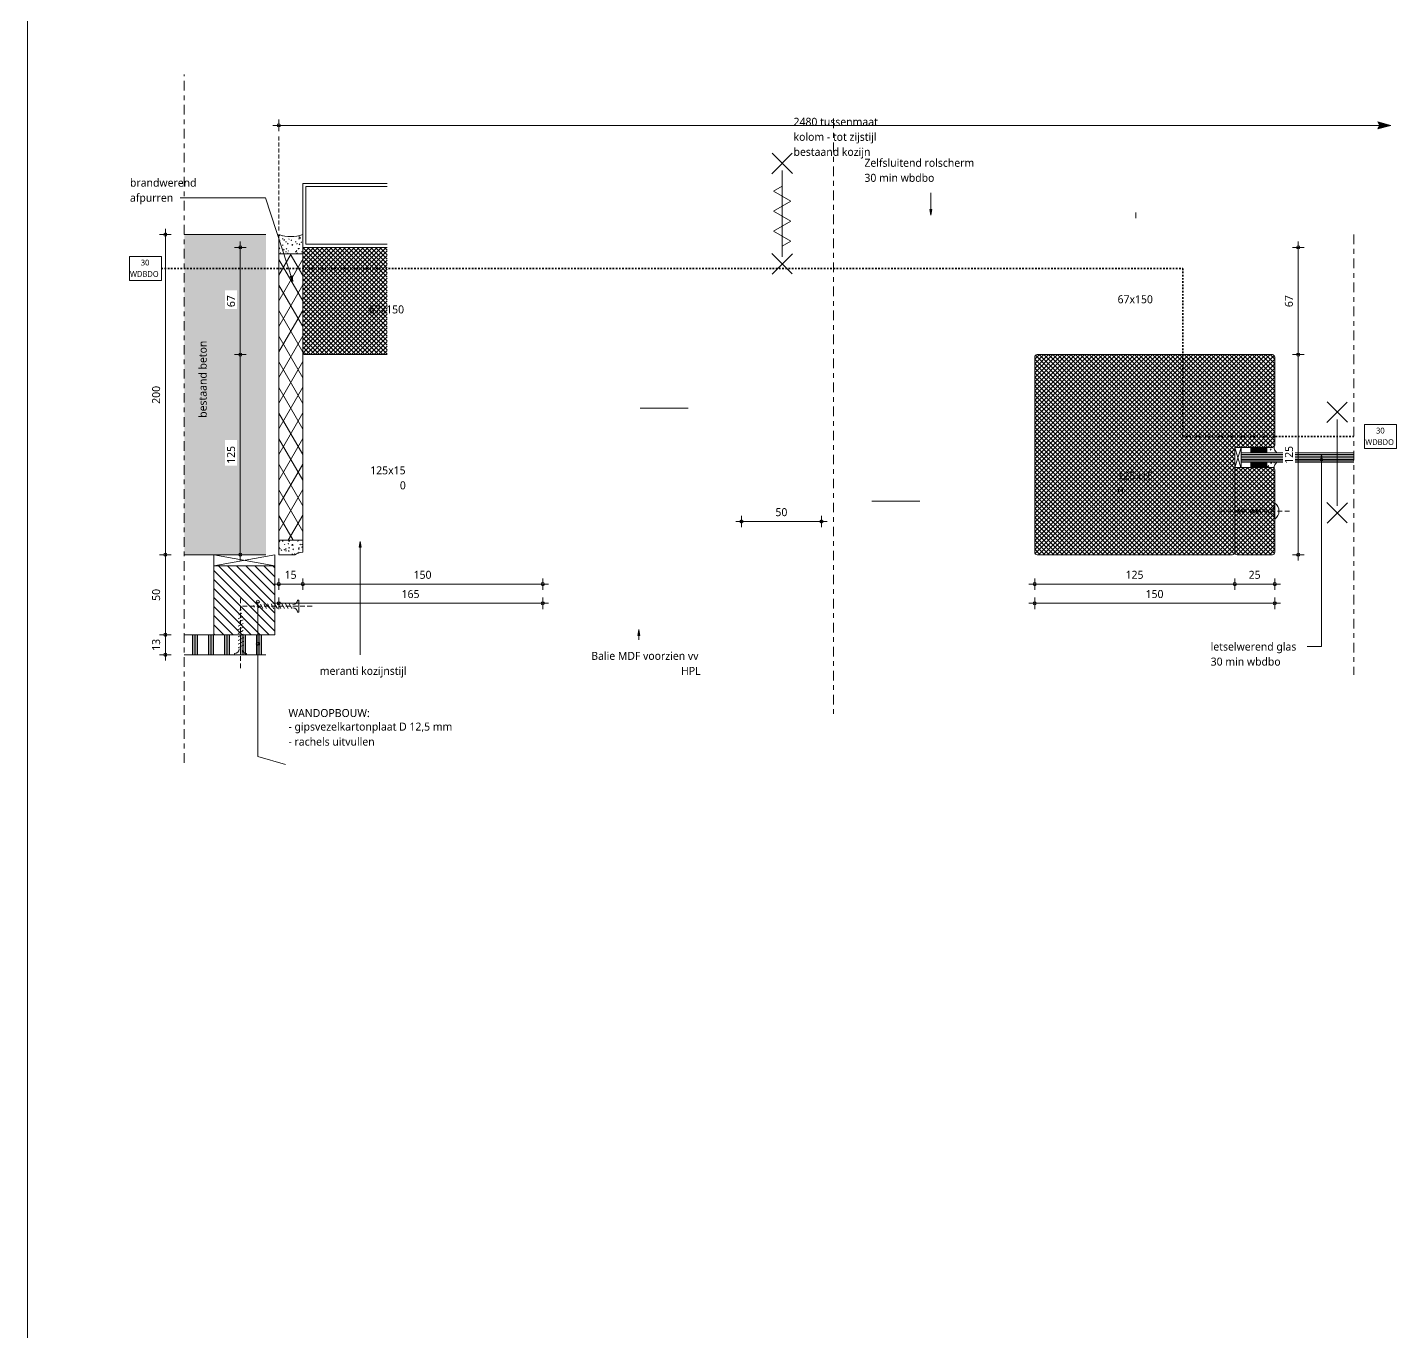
# Model space of a CAD drawing. Header units: millimetres. Extents: x 32900 to 38291, y -18988 to 4133.
# Drawn here: x 32971 to 33826, y -15297 to -14482 of the extents above; entities that cross this region are included whole.
import ezdxf

# ---------------------------------------------------------------- set-up
doc = ezdxf.new("R2010")
doc.units = ezdxf.units.MM
for name, pattern in [('MV_30_min', [2, 1, -1]), ('MV_center', [15, 6, -3, 3, -3]), ('MV_hidden', [3.75, 2.5, -1.25]), ('MV_hidden_2', [4.5, 3, -1.5])]:
    doc.linetypes.add(name, pattern=pattern)
for name, color, linetype, lineweight in [('A-ANNO-DIMS', 211, 'Continuous', 13), ('A-ANNO-DIMS-2', 211, 'Continuous', 13), ('A-ANNO-NOTE', 131, 'Continuous', 18), ('A-DETL', 90, 'Continuous', 13), ('A-DETL-GENF', 92, 'Continuous', 18), ('A-DETL-THIN', 151, 'Continuous', 18), ('G-ANNO-TEXT', 231, 'Continuous', 13)]:
    doc.layers.add(name, color=color, linetype=linetype, lineweight=lineweight)
doc.styles.add('Segoe UI', font='segoeui.ttf', dxfattribs={"height": 5})
doc.styles.add('Segoe UI_2', font='segoeui.ttf', dxfattribs={"height": 3.6})
doc.styles.add('Segoe UI_B', font='segoeui.ttf', dxfattribs={"height": 5})
doc.dimstyles.new('2_5_mm_2', dxfattribs={"dimscale": 304.8, "dimtxt": 5.23682, "dimasz": 0.006562, "dimexe": 0.011811, "dimexo": 0.0625, "dimgap": 0.005906, "dimtad": 1, "dimdec": 0, "dimzin": 0, "dimdsep": 46, "dimtxsty": 'Segoe UI', "dimblk1": 'DOTBLANK', "dimblk2": 'DOTBLANK', "dimsah": 1, "dimcen": 0.09, "dimdle": 0.011811, "dimazin": 0, "dimtfac": 1, "dimtdec": 4, "dimtix": 1, "dimtmove": 0, "dimatfit": 3, "dimfxl": 0.011811, "dimfxlon": 1, "dimtvp": 1, "dimtfill": 1, "dimtolj": 1, "dimtzin": 0, "dimarcsym": 2})
pattern_1 = [(45, (0, 0), (-1.41421356, 1.41421356), []), (135, (0, 0), (-1.41421356, -1.41421356), [])]
pattern_2 = [(0, (0, 0), (8.128, 2.032), [0.67056, -5.425, 0.67056, -5.425, -32.512]), (0, (0, 0), (8.128, 2.032), [-12.192, 0.67056, -11.521, 0.67056, -5.425, -14.224]), (0, (0, 0), (8.128, 2.032), [-30.48, 0.67056, -3.393, 0.67056, -9.489]), (120, (3.048, 1.016), (-5.82376362, 6.02305448), [0.67056, -5.425, 0.67056, -5.425, -32.512]), (120, (3.048, 1.016), (-5.82376362, 6.02305448), [-12.192, 0.67056, -11.521, 0.67056, -5.425, -14.224]), (120, (3.048, 1.016), (-5.82376362, 6.02305448), [-30.48, 0.67056, -3.393, 0.67056, -9.489]), (240, (4.064, 5.08), (-2.30423638, -8.05505448), [0.67056, -5.425, 0.67056, -5.425, -32.512]), (240, (4.064, 5.08), (-2.30423638, -8.05505448), [-12.192, 0.67056, -11.521, 0.67056, -5.425, -14.224]), (240, (4.064, 5.08), (-2.30423638, -8.05505448), [-30.48, 0.67056, -3.393, 0.67056, -9.489])]

# ---------------------------------------------------------------- blocks, each defined once
blk = doc.blocks.new('NLRS_00_DI_maskeer - Type 1-4234766-Details ziekenhuis Utiliteitsgebouw')
at = {"layer": 'A-DETL-GENF', "linetype": 'MV_center'}
blk.add_line((-100, 0), (330, 0), dxfattribs=at)
blk = doc.blocks.new('NLRS_00_DI_maskeer - Type 1-4234758-Details ziekenhuis Utiliteitsgebouw')
at = {"layer": 'A-DETL-GENF', "linetype": 'MV_center'}
blk.add_line((275, 0), (-100, 0), dxfattribs=at)
blk = doc.blocks.new('NLRS_00_DI_maskeer - Type 1-4234901-Details ziekenhuis Utiliteitsgebouw')
at = {"layer": 'A-DETL-GENF', "linetype": 'MV_center'}
blk.add_line((175, 0), (-100, 0), dxfattribs=at)
blk = doc.blocks.new('DIMBLOCK480-Details ziekenhuis Utiliteitsgebouw')
at = {"layer": 'A-ANNO-DIMS-2'}
for p, q in [((33413.44, -14790.81), (33470.64, -14790.81)), ((33417.04, -14790.81), (33417.04, -14787.21)), ((33417.04, -14790.81), (33417.04, -14794.41)), ((33467.04, -14790.81), (33467.04, -14787.21)), ((33467.04, -14790.81), (33467.04, -14794.41))]:
    blk.add_line(p, q, dxfattribs=at)
for centre in [(33417.04, -14790.81), (33467.04, -14790.81)]:
    blk.add_circle(centre, 1, dxfattribs=at)
at = {"layer": 'A-ANNO-DIMS-2', "color": 0, "insert": (33438.23, -14782.49), "char_height": 5, "width": 9.1406, "attachment_point": 1, "line_spacing_factor": 1.142579, "style": 'Segoe UI', "bg_fill": 3, "box_fill_scale": 1.25, "bg_fill_color": 9, "bg_fill_true_color": 13158600, "bg_fill_transparency": 0}
blk.add_mtext('50', dxfattribs=at)
blk = doc.blocks.new('_DotBlank')
at = {"color": 0, "linetype": 'ByBlock', "lineweight": -2}
blk.add_line((-0.5, 0), (-1, 0), dxfattribs=at)
blk.add_circle((0, 0), 0.5, dxfattribs=at)
blk = doc.blocks.new('DIMBLOCK481-Details ziekenhuis Utiliteitsgebouw')
at = {"layer": 'A-ANNO-DIMS-2'}
for p, q in [((33127.84, -14829.94), (33127.84, -14826.34)), ((33142.84, -14829.94), (33142.84, -14826.34)), ((33124.24, -14829.94), (33142.84, -14829.94)), ((33127.84, -14829.94), (33127.84, -14833.54)), ((33142.84, -14829.94), (33142.84, -14833.54))]:
    blk.add_line(p, q, dxfattribs=at)
for centre in [(33127.84, -14829.94), (33142.84, -14829.94)]:
    blk.add_circle(centre, 1, dxfattribs=at)
at = {"layer": 'A-ANNO-DIMS-2', "color": 0, "insert": (33131.53, -14821.62), "char_height": 5, "width": 9.1406, "attachment_point": 1, "line_spacing_factor": 1.142579, "style": 'Segoe UI', "bg_fill": 3, "box_fill_scale": 1.25, "bg_fill_color": 9, "bg_fill_true_color": 13158600, "bg_fill_transparency": 0}
blk.add_mtext('15', dxfattribs=at)
blk = doc.blocks.new('DIMBLOCK482-Details ziekenhuis Utiliteitsgebouw')
at = {"layer": 'A-ANNO-DIMS-2'}
for p, q in [((33142.84, -14829.94), (33142.84, -14826.34)), ((33292.84, -14829.94), (33292.84, -14826.34)), ((33142.84, -14829.94), (33296.44, -14829.94)), ((33142.84, -14829.94), (33142.84, -14833.54)), ((33292.84, -14829.94), (33292.84, -14833.54))]:
    blk.add_line(p, q, dxfattribs=at)
for centre in [(33142.84, -14829.94), (33292.84, -14829.94)]:
    blk.add_circle(centre, 1, dxfattribs=at)
at = {"layer": 'A-ANNO-DIMS-2', "color": 0, "insert": (33212.13, -14821.62), "char_height": 5, "width": 13.7109, "attachment_point": 1, "line_spacing_factor": 1.142579, "style": 'Segoe UI', "bg_fill": 3, "box_fill_scale": 1.25, "bg_fill_color": 9, "bg_fill_true_color": 13158600, "bg_fill_transparency": 0}
blk.add_mtext('150', dxfattribs=at)
blk = doc.blocks.new('DIMBLOCK483-Details ziekenhuis Utiliteitsgebouw')
at = {"layer": 'A-ANNO-DIMS-2'}
for p, q in [((33124.24, -14841.94), (33296.44, -14841.94)), ((33127.84, -14841.94), (33127.84, -14838.34)), ((33127.84, -14841.94), (33127.84, -14845.54)), ((33292.84, -14841.94), (33292.84, -14838.34)), ((33292.84, -14841.94), (33292.84, -14845.54))]:
    blk.add_line(p, q, dxfattribs=at)
for centre in [(33127.84, -14841.94), (33292.84, -14841.94)]:
    blk.add_circle(centre, 1, dxfattribs=at)
at = {"layer": 'A-ANNO-DIMS-2', "color": 0, "insert": (33204.63, -14833.62), "char_height": 5, "width": 13.7109, "attachment_point": 1, "line_spacing_factor": 1.142579, "style": 'Segoe UI', "bg_fill": 3, "box_fill_scale": 1.25, "bg_fill_color": 9, "bg_fill_true_color": 13158600, "bg_fill_transparency": 0}
blk.add_mtext('165', dxfattribs=at)
blk = doc.blocks.new('DIMBLOCK484-Details ziekenhuis Utiliteitsgebouw')
at = {"layer": 'A-ANNO-DIMS-2'}
for p, q in [((33103.84, -14686.58), (33100.24, -14686.58)), ((33103.84, -14815.18), (33103.84, -14686.58)), ((33103.84, -14686.58), (33107.44, -14686.58)), ((33103.84, -14811.58), (33100.24, -14811.58)), ((33103.84, -14811.58), (33107.44, -14811.58))]:
    blk.add_line(p, q, dxfattribs=at)
for centre in [(33103.84, -14686.58), (33103.84, -14811.58)]:
    blk.add_circle(centre, 1, dxfattribs=at)
at = {"layer": 'A-ANNO-DIMS-2', "color": 0, "insert": (33095.52, -14754.79), "char_height": 5, "width": 13.7109, "attachment_point": 1, "rotation": 90, "line_spacing_factor": 1.142579, "style": 'Segoe UI', "bg_fill": 3, "box_fill_scale": 1.25, "bg_fill_color": 9, "bg_fill_true_color": 13158600, "bg_fill_transparency": 0}
blk.add_mtext('125', dxfattribs=at)
blk = doc.blocks.new('DIMBLOCK485-Details ziekenhuis Utiliteitsgebouw')
at = {"layer": 'A-ANNO-DIMS-2'}
for p, q in [((33103.84, -14619.58), (33100.24, -14619.58)), ((33103.84, -14686.58), (33103.84, -14615.98)), ((33103.84, -14619.58), (33107.44, -14619.58)), ((33103.84, -14686.58), (33100.24, -14686.58)), ((33103.84, -14686.58), (33107.44, -14686.58))]:
    blk.add_line(p, q, dxfattribs=at)
for centre in [(33103.84, -14619.58), (33103.84, -14686.58)]:
    blk.add_circle(centre, 1, dxfattribs=at)
at = {"layer": 'A-ANNO-DIMS-2', "color": 0, "insert": (33095.52, -14656.89), "char_height": 5, "width": 9.1406, "attachment_point": 1, "rotation": 90, "line_spacing_factor": 1.142579, "style": 'Segoe UI', "bg_fill": 3, "box_fill_scale": 1.25, "bg_fill_color": 9, "bg_fill_true_color": 13158600, "bg_fill_transparency": 0}
blk.add_mtext('67', dxfattribs=at)
blk = doc.blocks.new('DIMBLOCK486-Details ziekenhuis Utiliteitsgebouw')
at = {"layer": 'A-ANNO-DIMS-2'}
for p, q in [((33057.01, -14861.58), (33053.41, -14861.58)), ((33057.01, -14877.68), (33057.01, -14861.58)), ((33057.01, -14861.58), (33060.61, -14861.58)), ((33057.01, -14874.08), (33053.41, -14874.08)), ((33057.01, -14874.08), (33060.61, -14874.08))]:
    blk.add_line(p, q, dxfattribs=at)
for centre in [(33057.01, -14861.58), (33057.01, -14874.08)]:
    blk.add_circle(centre, 1, dxfattribs=at)
at = {"layer": 'A-ANNO-DIMS-2', "color": 0, "insert": (33048.69, -14871.64), "char_height": 5, "width": 9.1406, "attachment_point": 1, "rotation": 90, "line_spacing_factor": 1.142579, "style": 'Segoe UI', "bg_fill": 3, "box_fill_scale": 1.25, "bg_fill_color": 9, "bg_fill_true_color": 13158600, "bg_fill_transparency": 0}
blk.add_mtext('13', dxfattribs=at)
blk = doc.blocks.new('DIMBLOCK487-Details ziekenhuis Utiliteitsgebouw')
at = {"layer": 'A-ANNO-DIMS-2'}
for p, q in [((33057.01, -14811.58), (33053.41, -14811.58)), ((33057.01, -14861.58), (33057.01, -14811.58)), ((33057.01, -14811.58), (33060.61, -14811.58)), ((33057.01, -14861.58), (33053.41, -14861.58)), ((33057.01, -14861.58), (33060.61, -14861.58))]:
    blk.add_line(p, q, dxfattribs=at)
for centre in [(33057.01, -14811.58), (33057.01, -14861.58)]:
    blk.add_circle(centre, 1, dxfattribs=at)
at = {"layer": 'A-ANNO-DIMS-2', "color": 0, "insert": (33048.69, -14840.39), "char_height": 5, "width": 9.1406, "attachment_point": 1, "rotation": 90, "line_spacing_factor": 1.142579, "style": 'Segoe UI', "bg_fill": 3, "box_fill_scale": 1.25, "bg_fill_color": 9, "bg_fill_true_color": 13158600, "bg_fill_transparency": 0}
blk.add_mtext('50', dxfattribs=at)
blk = doc.blocks.new('DIMBLOCK488-Details ziekenhuis Utiliteitsgebouw')
at = {"layer": 'A-ANNO-DIMS-2'}
for p, q in [((33057.01, -14611.58), (33053.41, -14611.58)), ((33057.01, -14811.58), (33057.01, -14607.98)), ((33057.01, -14611.58), (33060.61, -14611.58)), ((33057.01, -14811.58), (33053.41, -14811.58)), ((33057.01, -14811.58), (33060.61, -14811.58))]:
    blk.add_line(p, q, dxfattribs=at)
for centre in [(33057.01, -14611.58), (33057.01, -14811.58)]:
    blk.add_circle(centre, 1, dxfattribs=at)
at = {"layer": 'A-ANNO-DIMS-2', "color": 0, "insert": (33048.69, -14717.29), "char_height": 5, "width": 13.7109, "attachment_point": 1, "rotation": 90, "line_spacing_factor": 1.142579, "style": 'Segoe UI', "bg_fill": 3, "box_fill_scale": 1.25, "bg_fill_color": 9, "bg_fill_true_color": 13158600, "bg_fill_transparency": 0}
blk.add_mtext('200', dxfattribs=at)
blk = doc.blocks.new('DIMBLOCK489-Details ziekenhuis Utiliteitsgebouw')
at = {"layer": 'A-ANNO-DIMS-2'}
for p, q in [((33764.92, -14686.58), (33761.32, -14686.58)), ((33764.92, -14815.18), (33764.92, -14686.58)), ((33764.92, -14686.58), (33768.52, -14686.58)), ((33764.92, -14811.58), (33761.32, -14811.58)), ((33764.92, -14811.58), (33768.52, -14811.58))]:
    blk.add_line(p, q, dxfattribs=at)
for centre in [(33764.92, -14686.58), (33764.92, -14811.58)]:
    blk.add_circle(centre, 1, dxfattribs=at)
at = {"layer": 'A-ANNO-DIMS-2', "color": 0, "insert": (33756.6, -14754.79), "char_height": 5, "width": 13.7109, "attachment_point": 1, "rotation": 90, "line_spacing_factor": 1.142579, "style": 'Segoe UI', "bg_fill": 3, "box_fill_scale": 1.25, "bg_fill_color": 9, "bg_fill_true_color": 13158600, "bg_fill_transparency": 0}
blk.add_mtext('125', dxfattribs=at)
blk = doc.blocks.new('DIMBLOCK490-Details ziekenhuis Utiliteitsgebouw')
at = {"layer": 'A-ANNO-DIMS-2'}
for p, q in [((33764.92, -14619.58), (33761.32, -14619.58)), ((33764.92, -14686.58), (33764.92, -14615.98)), ((33764.92, -14619.58), (33768.52, -14619.58)), ((33764.92, -14686.58), (33761.32, -14686.58)), ((33764.92, -14686.58), (33768.52, -14686.58))]:
    blk.add_line(p, q, dxfattribs=at)
for centre in [(33764.92, -14619.58), (33764.92, -14686.58)]:
    blk.add_circle(centre, 1, dxfattribs=at)
at = {"layer": 'A-ANNO-DIMS-2', "color": 0, "insert": (33756.6, -14656.89), "char_height": 5, "width": 9.1406, "attachment_point": 1, "rotation": 90, "line_spacing_factor": 1.142579, "style": 'Segoe UI', "bg_fill": 3, "box_fill_scale": 1.25, "bg_fill_color": 9, "bg_fill_true_color": 13158600, "bg_fill_transparency": 0}
blk.add_mtext('67', dxfattribs=at)
blk = doc.blocks.new('02_GA_brandscheiding - 30 min-3717880-Details ziekenhuis Utiliteitsgebouw')
at = {"layer": 'A-ANNO-NOTE'}
for p, q in [((-5, 3.75), (5, 3.75)), ((-5, -3.75), (-5, 3.75)), ((5, 3.75), (5, -3.75)), ((5, -3.75), (-5, -3.75))]:
    blk.add_line(p, q, dxfattribs=at)
blk = doc.blocks.new('DIMBLOCK491-Details ziekenhuis Utiliteitsgebouw')
at = {"layer": 'A-ANNO-DIMS-2'}
for p, q in [((33600.24, -14829.94), (33600.24, -14826.34)), ((33725.24, -14829.94), (33725.24, -14826.34)), ((33596.64, -14829.94), (33725.24, -14829.94)), ((33600.24, -14829.94), (33600.24, -14833.54)), ((33725.24, -14829.94), (33725.24, -14833.54))]:
    blk.add_line(p, q, dxfattribs=at)
for centre in [(33600.24, -14829.94), (33725.24, -14829.94)]:
    blk.add_circle(centre, 1, dxfattribs=at)
at = {"layer": 'A-ANNO-DIMS-2', "color": 0, "insert": (33657.03, -14821.62), "char_height": 5, "width": 13.7109, "attachment_point": 1, "line_spacing_factor": 1.142579, "style": 'Segoe UI', "bg_fill": 3, "box_fill_scale": 1.25, "bg_fill_color": 9, "bg_fill_true_color": 13158600, "bg_fill_transparency": 0}
blk.add_mtext('125', dxfattribs=at)
blk = doc.blocks.new('DIMBLOCK492-Details ziekenhuis Utiliteitsgebouw')
at = {"layer": 'A-ANNO-DIMS-2'}
for p, q in [((33725.24, -14829.94), (33725.24, -14826.34)), ((33750.24, -14829.94), (33750.24, -14826.34)), ((33725.24, -14829.94), (33753.84, -14829.94)), ((33725.24, -14829.94), (33725.24, -14833.54)), ((33750.24, -14829.94), (33750.24, -14833.54))]:
    blk.add_line(p, q, dxfattribs=at)
for centre in [(33725.24, -14829.94), (33750.24, -14829.94)]:
    blk.add_circle(centre, 1, dxfattribs=at)
at = {"layer": 'A-ANNO-DIMS-2', "color": 0, "insert": (33733.94, -14821.62), "char_height": 5, "width": 9.1406, "attachment_point": 1, "line_spacing_factor": 1.142579, "style": 'Segoe UI', "bg_fill": 3, "box_fill_scale": 1.25, "bg_fill_color": 9, "bg_fill_true_color": 13158600, "bg_fill_transparency": 0}
blk.add_mtext('25', dxfattribs=at)
blk = doc.blocks.new('DIMBLOCK493-Details ziekenhuis Utiliteitsgebouw')
at = {"layer": 'A-ANNO-DIMS-2'}
for p, q in [((33596.64, -14841.94), (33753.84, -14841.94)), ((33600.24, -14841.94), (33600.24, -14838.34)), ((33600.24, -14841.94), (33600.24, -14845.54)), ((33750.24, -14841.94), (33750.24, -14838.34)), ((33750.24, -14841.94), (33750.24, -14845.54))]:
    blk.add_line(p, q, dxfattribs=at)
for centre in [(33600.24, -14841.94), (33750.24, -14841.94)]:
    blk.add_circle(centre, 1, dxfattribs=at)
at = {"layer": 'A-ANNO-DIMS-2', "color": 0, "insert": (33669.53, -14833.62), "char_height": 5, "width": 13.7109, "attachment_point": 1, "line_spacing_factor": 1.142579, "style": 'Segoe UI', "bg_fill": 3, "box_fill_scale": 1.25, "bg_fill_color": 9, "bg_fill_true_color": 13158600, "bg_fill_transparency": 0}
blk.add_mtext('150', dxfattribs=at)

msp = doc.modelspace()

# ---------------------------------------------------------------- hatches: boundary and pattern name
at = {"layer": 'A-DETL-GENF'}
for color, points in [(7, [(33814.62, -14545.51), (33822.7, -14543.34), (33814.62, -14541.18), (33815.87, -14543.34)]), (9, [(33119.79, -14811.58), (33119.79, -14611.58), (33068.81, -14611.58), (33068.81, -14811.58)]), (9, [(33745.24, -14747.83), (33745.24, -14744.58), (33735.24, -14744.58), (33735.24, -14747.83)]), (9, [(33745.24, -14757.08), (33745.24, -14753.83), (33735.24, -14753.83), (33735.24, -14757.08)])]:
    msp.add_hatch(color=color, dxfattribs=at).paths.add_polyline_path(points)
at = {"layer": 'A-DETL-GENF', "lineweight": 13}
h = msp.add_hatch(dxfattribs=at)
h.set_pattern_fill('FP_6', color=254, style=0, pattern_type=2)
h.set_pattern_definition(pattern_2)
h.paths.add_polyline_path([(33127.84, -14623.58), (33142.84, -14623.58), (33142.84, -14611.58), (33140.38, -14612.26), (33137.88, -14612.67), (33135.34, -14612.81), (33132.8, -14612.67), (33130.31, -14612.26), (33127.84, -14611.58)])
h = msp.add_hatch(dxfattribs=at)
h.set_pattern_fill('FP_18', color=250, style=0, pattern_type=2)
h.set_pattern_definition(pattern_1)
h.paths.add_polyline_path([(33195.59, -14686.58), (33195.59, -14619.58), (33144.34, -14619.58), (33143.95, -14619.63), (33143.59, -14619.78), (33143.28, -14620.02), (33143.04, -14620.33), (33142.89, -14620.69), (33142.84, -14621.08), (33142.84, -14685.08), (33142.89, -14685.47), (33143.04, -14685.83), (33143.28, -14686.14), (33143.59, -14686.38), (33143.95, -14686.53), (33144.34, -14686.58)])
h = msp.add_hatch(dxfattribs=at)
h.set_pattern_fill('FP_28', color=254, style=0, pattern_type=2)
h.set_pattern_definition([(60, (0, 0), (-6.9282032, 4), []), (120, (0, 0), (-6.9282032, -4), [])])
h.paths.add_polyline_path([(33142.84, -14802.57), (33142.84, -14623.58), (33127.84, -14623.58), (33127.84, -14802.57)])
h = msp.add_hatch(dxfattribs=at)
h.set_pattern_fill('FP_18', color=250, style=0, pattern_type=2)
h.set_pattern_definition(pattern_1)
h.paths.add_polyline_path([(33723.74, -14811.58), (33724.13, -14811.53), (33724.49, -14811.38), (33724.8, -14811.14), (33725.04, -14810.83), (33725.19, -14810.47), (33725.24, -14810.08), (33725.24, -14744.58), (33748.74, -14744.58), (33749.13, -14744.53), (33749.49, -14744.38), (33749.8, -14744.14), (33750.04, -14743.83), (33750.19, -14743.47), (33750.24, -14743.08), (33750.24, -14688.08), (33750.19, -14687.69), (33750.04, -14687.33), (33749.8, -14687.02), (33749.49, -14686.78), (33749.13, -14686.63), (33748.74, -14686.58), (33601.74, -14686.58), (33601.36, -14686.63), (33600.99, -14686.78), (33600.68, -14687.02), (33600.44, -14687.33), (33600.29, -14687.69), (33600.24, -14688.08), (33600.24, -14810.08), (33600.29, -14810.47), (33600.44, -14810.83), (33600.68, -14811.14), (33600.99, -14811.38), (33601.36, -14811.53), (33601.74, -14811.58), (33664.03, -14811.58)])
h = msp.add_hatch(dxfattribs=at)
h.set_pattern_fill('FP_27', color=254, style=0, pattern_type=2)
h.set_pattern_definition([(0, (0, 0), (0, 1), [])])
h.paths.add_polyline_path([(33745.24, -14753.83), (33799.68, -14753.83), (33799.68, -14747.83), (33729.24, -14747.83), (33729.24, -14753.83), (33735.24, -14753.83)])
h = msp.add_hatch(dxfattribs=at)
h.set_pattern_fill('FP_6', color=254, style=0, pattern_type=2)
h.set_pattern_definition(pattern_2)
h.paths.add_polyline_path([(33745.24, -14747.83), (33751.61, -14747.83), (33750.85, -14747.09), (33750.28, -14746.19), (33749.93, -14745.19), (33749.8, -14744.14), (33749.49, -14744.38), (33749.13, -14744.53), (33748.74, -14744.58), (33745.24, -14744.58)])
h = msp.add_hatch(dxfattribs=at)
h.set_pattern_fill('FP_18', color=250, style=0, pattern_type=2)
h.set_pattern_definition(pattern_1)
h.paths.add_polyline_path([(33726.74, -14811.58), (33748.74, -14811.58), (33749.13, -14811.53), (33749.49, -14811.38), (33749.8, -14811.14), (33750.04, -14810.83), (33750.19, -14810.47), (33750.24, -14810.08), (33750.24, -14758.58), (33750.19, -14758.19), (33750.04, -14757.83), (33749.8, -14757.52), (33749.49, -14757.28), (33749.13, -14757.13), (33748.74, -14757.08), (33725.24, -14757.08), (33725.24, -14810.08), (33725.29, -14810.47), (33725.44, -14810.83), (33725.68, -14811.14), (33725.99, -14811.38), (33726.36, -14811.53)])
h = msp.add_hatch(dxfattribs=at)
h.set_pattern_fill('FP_6', color=254, style=0, pattern_type=2)
h.set_pattern_definition(pattern_2)
h.paths.add_polyline_path([(33749.8, -14757.52), (33749.93, -14756.46), (33750.28, -14755.46), (33750.85, -14754.57), (33751.61, -14753.83), (33745.24, -14753.83), (33745.24, -14757.08), (33748.74, -14757.08), (33749.13, -14757.13), (33749.49, -14757.28)])
h = msp.add_hatch(dxfattribs=at)
h.set_pattern_fill('FP_6', color=254, style=0, pattern_type=2)
h.set_pattern_definition(pattern_2)
h.paths.add_polyline_path([(33137.84, -14811.58), (33140.24, -14810.51), (33142.84, -14810.08), (33142.84, -14802.57), (33127.84, -14802.57), (33127.84, -14811.58)])
h = msp.add_hatch(dxfattribs=at)
h.set_pattern_fill('FP_9', color=254, style=0, pattern_type=2)
h.set_pattern_definition([(135, (0, 0), (-2.82842712, -2.82842712), [])])
h.paths.add_polyline_path([(33125.34, -14861.58), (33125.34, -14818.58), (33087.34, -14818.58), (33087.34, -14861.58)])
h = msp.add_hatch(dxfattribs=at)
h.set_pattern_fill('FP_2', color=254, style=0, pattern_type=2)
h.set_pattern_definition([(90, (4, 0), (-10, 6e-16), []), (90, (5, 0), (-10, 6e-16), []), (90, (6, 0), (-10, 6e-16), []), (90, (7, 0), (-10, 6e-16), [])])
h.paths.add_polyline_path([(33087.34, -14874.08), (33119.79, -14874.08), (33119.79, -14861.58), (33068.81, -14861.58), (33068.81, -14874.08)])
at = {"layer": 'G-ANNO-TEXT'}
for points in [[(33535.24, -14599.42), (33535.87, -14595.82), (33534.6, -14595.82)], [(33136.72, -14640.94), (33136.2, -14637.32), (33134.99, -14637.72)], [(33779.39, -14748.93), (33778.75, -14752.53), (33780.02, -14752.53)], [(33178.72, -14803.23), (33178.09, -14806.83), (33179.36, -14806.83)], [(33352.89, -14858.38), (33352.26, -14861.98), (33353.53, -14861.98)]]:
    msp.add_hatch(color=7, dxfattribs=at).paths.add_polyline_path(points)

# ---------------------------------------------------------------- linework, layer by layer
at = {"layer": 'A-ANNO-NOTE'}
for p, q in [((33114.76, -14840.94), (33114.76, -14937.73)), ((33114.76, -14867.21), (33114.76, -14937.73)), ((33114.76, -14937.73), (33131.99, -14942.57)), ((33114.76, -14937.73), (33131.99, -14942.57))]:
    msp.add_line(p, q, dxfattribs=at)
for centre in [(33114.76, -14840.94), (33114.76, -14867.21)]:
    msp.add_circle(centre, 1, dxfattribs=at)
at = {"layer": 'A-DETL', "lineweight": 18}
for p, q in [((32970.77, 3651.86), (32970.77, -18988.14)), ((33124.24, -14543.34), (33822.7, -14543.34)), ((33127.84, -14539.74), (33127.84, -14546.94)), ((33119.79, -14611.58), (33068.81, -14611.58)), ((33127.84, -14611.58), (33127.84, -14623.58)), ((33142.84, -14623.58), (33142.84, -14611.58)), ((33127.84, -14623.58), (33142.84, -14623.58)), ((33142.84, -14623.58), (33127.84, -14623.58)), ((33127.84, -14623.58), (33127.84, -14802.57)), ((33142.84, -14802.57), (33142.84, -14623.58)), ((33142.84, -14802.57), (33127.84, -14802.57)), ((33127.84, -14802.57), (33127.84, -14811.58)), ((33127.84, -14802.57), (33142.84, -14802.57)), ((33142.84, -14810.08), (33142.84, -14802.57)), ((33068.81, -14811.58), (33119.79, -14811.58)), ((33127.84, -14811.58), (33137.84, -14811.58))]:
    msp.add_line(p, q, dxfattribs=at)
at = {"layer": 'A-DETL'}
for p, q in [((33822.7, -14543.34), (33814.62, -14541.18)), ((33814.62, -14541.18), (33815.87, -14543.34)), ((33815.87, -14543.34), (33814.62, -14545.51)), ((33814.62, -14545.51), (33822.7, -14543.34)), ((33142.84, -14611.58), (33142.84, -14579.58)), ((33142.84, -14579.58), (33195.59, -14579.58)), ((33144.84, -14617.58), (33144.84, -14581.58)), ((33144.84, -14581.58), (33195.59, -14581.58)), ((33663.34, -14597.8), (33663.34, -14601.36)), ((33142.84, -14619.58), (33195.59, -14619.58)), ((33195.59, -14619.58), (33144.34, -14619.58)), ((33144.84, -14617.58), (33195.59, -14617.58)), ((33142.84, -14623.58), (33142.84, -14685.08)), ((33144.34, -14686.58), (33195.59, -14686.58)), ((33600.24, -14688.08), (33600.24, -14810.08)), ((33748.74, -14686.58), (33601.74, -14686.58)), ((33750.24, -14743.08), (33750.24, -14688.08)), ((33353.73, -14720.12), (33383.73, -14720.12)), ((33725.24, -14757.08), (33725.24, -14744.58)), ((33725.24, -14744.58), (33735.24, -14744.58)), ((33729.24, -14744.58), (33725.24, -14757.08)), ((33725.24, -14744.58), (33729.09, -14757.17)), ((33729.24, -14757.08), (33729.24, -14744.58)), ((33729.24, -14747.83), (33729.24, -14753.83)), ((33735.24, -14747.83), (33729.24, -14747.83)), ((33735.24, -14744.58), (33735.24, -14747.83)), ((33745.24, -14744.58), (33735.24, -14744.58)), ((33735.24, -14747.83), (33745.24, -14747.83)), ((33748.74, -14744.58), (33745.24, -14744.58)), ((33745.24, -14747.83), (33745.24, -14744.58)), ((33745.24, -14747.83), (33751.61, -14747.83)), ((33799.68, -14747.83), (33751.61, -14747.83)), ((33725.24, -14757.08), (33725.24, -14810.08)), ((33735.24, -14757.08), (33725.24, -14757.08)), ((33729.24, -14753.83), (33735.24, -14753.83)), ((33745.24, -14753.83), (33735.24, -14753.83)), ((33735.24, -14753.83), (33735.24, -14757.08)), ((33735.24, -14757.08), (33745.24, -14757.08)), ((33751.61, -14753.83), (33745.24, -14753.83)), ((33745.24, -14753.83), (33745.24, -14757.08)), ((33745.24, -14757.08), (33748.74, -14757.08)), ((33750.24, -14810.08), (33750.24, -14758.58)), ((33751.61, -14753.83), (33799.68, -14753.83)), ((33528.51, -14778.04), (33498.51, -14778.04)), ((33723.41, -14784.83), (33722.89, -14783.93)), ((33726.14, -14785.41), (33725.03, -14783.48)), ((33728.74, -14785.83), (33727.13, -14783.04)), ((33730.99, -14785.83), (33729.26, -14782.83)), ((33733.24, -14785.83), (33731.51, -14782.83)), ((33735.59, -14786), (33733.76, -14782.83)), ((33737.59, -14785.57), (33736.01, -14782.83)), ((33739.99, -14785.83), (33738.26, -14782.83)), ((33742.24, -14785.83), (33740.51, -14782.83)), ((33744.49, -14785.83), (33742.76, -14782.83)), ((33746.74, -14785.83), (33745.01, -14782.83)), ((33750.24, -14789.33), (33750.24, -14779.33)), ((33087.34, -14818.58), (33087.34, -14811.58)), ((33087.34, -14818.58), (33125.34, -14811.58)), ((33087.34, -14811.58), (33125.34, -14818.58)), ((33125.34, -14818.58), (33087.34, -14818.58)), ((33087.34, -14818.58), (33087.34, -14861.58)), ((33087.34, -14818.58), (33125.34, -14818.58)), ((33125.34, -14818.58), (33125.34, -14811.58)), ((33125.34, -14861.58), (33125.34, -14818.58)), ((33601.74, -14811.58), (33723.74, -14811.58)), ((33726.74, -14811.58), (33748.74, -14811.58)), ((33112.66, -14844.26), (33112.14, -14843.36)), ((33115.39, -14844.83), (33114.28, -14842.91)), ((33117.99, -14845.25), (33116.38, -14842.47)), ((33120.24, -14845.25), (33118.51, -14842.25)), ((33122.49, -14845.25), (33120.76, -14842.25)), ((33124.84, -14845.43), (33123.01, -14842.25)), ((33126.99, -14845.25), (33125.26, -14842.25)), ((33129.24, -14845.25), (33127.51, -14842.25)), ((33131.49, -14845.25), (33129.76, -14842.25)), ((33133.74, -14845.25), (33132.01, -14842.25)), ((33135.99, -14845.25), (33134.26, -14842.25)), ((33140.34, -14840), (33139.49, -14840)), ((33140.34, -14840), (33140.34, -14847.5)), ((33102.52, -14851.73), (33105.31, -14850.12)), ((33102.52, -14853.98), (33105.52, -14852.25)), ((33102.94, -14849.13), (33104.86, -14848.01)), ((33103.51, -14846.39), (33104.41, -14845.87)), ((33140.34, -14847.5), (33139.49, -14847.5)), ((33087.34, -14861.58), (33125.34, -14861.58)), ((33102.34, -14858.58), (33105.52, -14856.75)), ((33102.52, -14856.23), (33105.52, -14854.5)), ((33102.52, -14860.73), (33105.52, -14859)), ((33102.52, -14862.98), (33105.52, -14861.25)), ((33102.52, -14865.23), (33105.52, -14863.5)), ((33102.52, -14867.48), (33105.52, -14865.75)), ((33102.52, -14869.73), (33105.52, -14868)), ((33100.27, -14874.08), (33100.27, -14873.23)), ((33107.77, -14874.08), (33100.27, -14874.08)), ((33107.77, -14874.08), (33107.77, -14873.23))]:
    msp.add_line(p, q, dxfattribs=at)
at = {"layer": 'A-DETL', "linetype": 'MV_hidden', "lineweight": 18}
msp.add_line((33127.84, -14609.12), (33127.84, -14550.01), dxfattribs=at)
at = {"layer": 'A-DETL', "linetype": 'MV_30_min', "lineweight": 35}
for p, q in [((33054.48, -14632.72), (33692.74, -14632.72)), ((33692.74, -14632.72), (33692.74, -14737.72)), ((33692.74, -14737.72), (33799.68, -14737.72))]:
    msp.add_line(p, q, dxfattribs=at)
at = {"layer": 'A-DETL', "linetype": 'MV_hidden_2'}
for p, q in [((33759.45, -14784.33), (33714.45, -14784.33)), ((33148.7, -14843.75), (33103.7, -14843.75)), ((33104.02, -14882.44), (33104.02, -14837.44))]:
    msp.add_line(p, q, dxfattribs=at)
at = {"layer": 'A-DETL', "lineweight": 18}
msp.add_circle((33127.84, -14543.34), 1, dxfattribs=at)
for centre, radius, start, end in [((33135.34, -14589.39), 23.43, 251.32768, 288.67232), ((33143.21, -14820.4), 10.33, 92.05889, 121.3396)]:
    msp.add_arc(centre, radius, start, end, dxfattribs=at)
at = {"layer": 'A-DETL'}
for centre, radius, start, end in [((33144.34, -14621.08), 1.5, 90, 180), ((33144.34, -14685.08), 1.5, 180, 270), ((33601.74, -14688.08), 1.5, 90, 180), ((33748.74, -14688.08), 1.5, 0, 90), ((33748.74, -14743.08), 1.5, 270, 315), ((33748.74, -14743.08), 1.5, 315, 0), ((33754.48, -14744.14), 4.67, 180.01592, 232.20062), ((33748.74, -14758.58), 1.5, 45, 90), ((33754.48, -14757.52), 4.67, 127.79938, 179.98408), ((33748.74, -14758.58), 1.5, 0, 45), ((33747.49, -14780.58), 2.75, 270, 0), ((33746.82, -14784.33), 6.06, 304.40831, 55.59169), ((33747.49, -14788.08), 2.75, 0, 90), ((33601.74, -14810.08), 1.5, 180, 270), ((33723.74, -14810.08), 1.5, 270, 0), ((33726.74, -14810.08), 1.5, 180, 270), ((33748.74, -14810.08), 1.5, 270, 0), ((33136.74, -14840), 2.75, 270, 0), ((33136.74, -14847.5), 2.75, 0, 90), ((33100.27, -14870.48), 2.75, 270, 360), ((33107.77, -14870.48), 2.75, 180, 270)]:
    msp.add_arc(centre, radius, start, end, dxfattribs=at)
at = {"layer": 'A-DETL-THIN'}
for p, q in [((33448.69, -14560.79), (33435.96, -14573.52)), ((33436.12, -14560.63), (33448.85, -14573.36)), ((33442.49, -14571.49), (33442.49, -14625.49)), ((33442.49, -14581.39), (33437.03, -14584.54)), ((33447.84, -14590.78), (33437.03, -14584.54)), ((33447.84, -14590.78), (33437.03, -14597.03)), ((33447.84, -14603.27), (33437.03, -14597.03)), ((33447.84, -14603.27), (33437.03, -14609.51)), ((33447.84, -14615.75), (33437.03, -14609.51)), ((33447.84, -14615.75), (33442.49, -14618.84)), ((33448.69, -14636.19), (33435.96, -14623.46)), ((33436.12, -14636.36), (33448.85, -14623.63)), ((33795.47, -14716.3), (33782.74, -14729.03)), ((33782.9, -14716.13), (33795.63, -14728.86)), ((33789.27, -14781), (33789.27, -14727)), ((33795.47, -14791.7), (33782.74, -14778.97)), ((33782.9, -14791.86), (33795.63, -14779.13)), ((33087.34, -14861.58), (33068.81, -14861.58)), ((33068.81, -14874.08), (33119.79, -14874.08))]:
    msp.add_line(p, q, dxfattribs=at)
at = {"layer": 'G-ANNO-TEXT', "color": 250}
for p, q in [((33535.24, -14599.42), (33535.24, -14585.46)), ((33098.23, -14588.54), (33066.26, -14588.54)), ((33119.51, -14588.54), (33098.23, -14588.54)), ((33136.72, -14640.94), (33119.51, -14588.54)), ((33535.87, -14595.82), (33534.6, -14595.82)), ((33534.6, -14595.82), (33535.24, -14599.42)), ((33535.24, -14599.42), (33535.87, -14595.82)), ((33136.2, -14637.32), (33134.99, -14637.72)), ((33134.99, -14637.72), (33136.72, -14640.94)), ((33136.72, -14640.94), (33136.2, -14637.32)), ((33779.39, -14748.93), (33778.75, -14752.53)), ((33780.02, -14752.53), (33779.39, -14748.93)), ((33779.39, -14748.93), (33779.39, -14868.97)), ((33778.75, -14752.53), (33780.02, -14752.53)), ((33178.72, -14803.23), (33178.09, -14806.83)), ((33178.09, -14806.83), (33179.36, -14806.83)), ((33179.36, -14806.83), (33178.72, -14803.23)), ((33352.89, -14858.38), (33352.26, -14861.98)), ((33352.26, -14861.98), (33353.53, -14861.98)), ((33353.53, -14861.98), (33352.89, -14858.38)), ((33352.89, -14858.38), (33352.89, -14864.72)), ((33770.65, -14868.97), (33770.5, -14868.97)), ((33779.39, -14868.97), (33770.65, -14868.97))]:
    msp.add_line(p, q, dxfattribs=at)

# ---------------------------------------------------------------- block references
at = {"layer": 'A-ANNO-NOTE', "xscale": 2, "yscale": 2, "zscale": 2}
msp.add_blockref('02_GA_brandscheiding - 30 min-3717880-Details ziekenhuis Utiliteitsgebouw', (33816.39, -14737.72), dxfattribs=at)
at = {"layer": 'A-DETL-GENF', "linetype": 'MV_center', "rotation": 90}
for name, p in [('NLRS_00_DI_maskeer - Type 1-4234766-Details ziekenhuis Utiliteitsgebouw', (33068.81, -14841.58)), ('NLRS_00_DI_maskeer - Type 1-4234758-Details ziekenhuis Utiliteitsgebouw', (33474.6, -14814.08)), ('NLRS_00_DI_maskeer - Type 1-4234901-Details ziekenhuis Utiliteitsgebouw', (33799.68, -14786.58))]:
    msp.add_blockref(name, p, dxfattribs=at)

# ---------------------------------------------------------------- texts
at = {"layer": 'A-ANNO-NOTE', "lineweight": 13, "char_height": 3.6, "attachment_point": 1, "style": 'Segoe UI_2'}
for s, insert, width in [('30', (33813.55, -14732.25), 7.0549), ('WDBDO', (33806.8, -14739.39), 23.4093)]:
    msp.add_mtext(s, dxfattribs=dict(at, insert=insert, width=width))
at = {"layer": 'A-ANNO-NOTE', "lineweight": 13, "insert": (33133.9, -14916.46), "char_height": 5, "width": 126.5063, "attachment_point": 1, "style": 'Segoe UI', "bg_fill": 3, "box_fill_scale": 1.25, "bg_fill_color": 9, "bg_fill_true_color": 13158600, "bg_fill_transparency": 0}
msp.add_mtext('- gipsvezelkartonplaat D 12,5 mm', dxfattribs=at)
at = {"layer": 'G-ANNO-TEXT', "color": 7, "char_height": 5, "attachment_point": 1, "style": 'Segoe UI'}
for s, insert, width in [('2480 tussenmaat ', (33449.54, -14538.6), 66.3797), ('kolom - tot zijstijl ', (33449.54, -14547.99), 67.9831), ('bestaand kozijn', (33449.54, -14557.39), 58.6835), ('Zelfsluitend rolscherm', (33493.84, -14564.22), 83.0548), ('brandwerend ', (33034.89, -14576.65), 52.1097), ('30 min wbdbo', (33493.84, -14573.61), 54.3544), ('afpurren', (33034.89, -14586.04), 31.9072), ('67x150', (33184.09, -14655.82), 27.097), ('67x150', (33652.03, -14649.48), 27.097), ('125x15', (33185.02, -14756.34), 27.097), ('0', (33203.54, -14765.73), 4.6498), ('125x15', (33652.03, -14759.76), 27.097), ('0', (33652.03, -14769.15), 4.6498), ('letselwerend glas ', (33710.21, -14866.47), 67.0211), ('Balie MDF voorzien vv ', (33323.16, -14872.26), 82.8945), ('30 min wbdbo ', (33710.21, -14875.86), 56.7595), ('meranti kozijnstijl', (33153.5, -14881.64), 65.8987), ('HPL', (33379.26, -14881.66), 14.9114)]:
    msp.add_mtext(s, dxfattribs=dict(at, insert=insert, width=width))
at = {"layer": 'G-ANNO-TEXT', "color": 7, "insert": (33077.83, -14726.03), "char_height": 5, "width": 58.8439, "attachment_point": 1, "rotation": 90, "style": 'Segoe UI'}
msp.add_mtext('bestaand beton', dxfattribs=at)

# ---------------------------------------------------------------- dimensions: what is measured, and where the dimension line sits
at = {"layer": 'A-ANNO-DIMS'}
dim = msp.add_linear_dim(base=(33725.24, -14829.94), p1=(33600.24, -14826.34), p2=(33725.24, -14826.34), dimstyle='2_5_mm_2', override={"dimpost": '<>', "dimfxl": 125}, dxfattribs=at)
dim.commit()
dim.dimension.update_dxf_attribs({"geometry": 'DIMBLOCK491-Details ziekenhuis Utiliteitsgebouw', "text_midpoint": (33662.74, -14825.54)})
dim = msp.add_linear_dim(base=(33057.01327187, -14861.57870939), p1=(33053.41327187, -14874.07870939), p2=(33053.41327187, -14861.57870939), angle=90, dimstyle='2_5_mm_2', override={"dimpost": '<>', "dimfxl": 12.5}, dxfattribs=at)
dim.commit()
dim.dimension.update_dxf_attribs({"geometry": 'DIMBLOCK486-Details ziekenhuis Utiliteitsgebouw', "text_midpoint": (33052.61389948, -14867.82870939)})

# ---------------------------------------------------------------- next in the draw order: texts
at = {"layer": 'A-ANNO-NOTE', "lineweight": 13, "char_height": 5, "attachment_point": 1, "bg_fill": 3, "box_fill_scale": 1.25, "bg_fill_color": 9, "bg_fill_true_color": 13158600, "bg_fill_transparency": 0}
for s, insert, width, style in [('WANDOPBOUW:', (33133.9, -14907.99), 67.8228, 'Segoe UI_B'), ('- rachels uitvullen', (33133.9, -14925.86), 66.2194, 'Segoe UI')]:
    msp.add_mtext(s, dxfattribs=dict(at, insert=insert, width=width, style=style))

# ---------------------------------------------------------------- next in the draw order: dimensions: what is measured, and where the dimension line sits
at = {"layer": 'A-ANNO-DIMS'}
for base, p1, p2, override, picture, middle in [((33103.84, -14686.58), (33107.44, -14811.58), (33107.44, -14686.58), {"dimpost": '<>', "dimfxl": 125}, 'DIMBLOCK484-Details ziekenhuis Utiliteitsgebouw', (33099.44, -14749.08)), ((33764.92, -14686.58), (33761.32, -14811.58), (33761.32, -14686.58), {"dimpost": '<>', "dimfxl": 125}, 'DIMBLOCK489-Details ziekenhuis Utiliteitsgebouw', (33760.52, -14749.08)), ((33057.01, -14811.58), (33053.41, -14861.58), (33053.41, -14811.58), {"dimpost": '<>', "dimfxl": 50}, 'DIMBLOCK487-Details ziekenhuis Utiliteitsgebouw', (33052.63, -14836.58))]:
    dim = msp.add_linear_dim(base=base, p1=p1, p2=p2, angle=90, dimstyle='2_5_mm_2', override=override, dxfattribs=at)
    dim.commit()
    dim.dimension.update_dxf_attribs({"geometry": picture, "text_midpoint": middle})
for base, p1, p2, override, picture, middle in [((33467.04, -14790.81), (33417.04, -14787.21), (33467.04, -14787.21), {"dimpost": '<>', "dimfxl": 50}, 'DIMBLOCK480-Details ziekenhuis Utiliteitsgebouw', (33442.04, -14786.42)), ((33142.84, -14829.94), (33127.84, -14826.34), (33142.84, -14826.34), {"dimpost": '<>', "dimfxl": 15}, 'DIMBLOCK481-Details ziekenhuis Utiliteitsgebouw', (33135.34, -14825.54)), ((33750.24, -14829.94), (33725.24, -14826.34), (33750.24, -14826.34), {"dimpost": '<>', "dimfxl": 25}, 'DIMBLOCK492-Details ziekenhuis Utiliteitsgebouw', (33737.74, -14825.56))]:
    dim = msp.add_linear_dim(base=base, p1=p1, p2=p2, dimstyle='2_5_mm_2', override=override, dxfattribs=at)
    dim.commit()
    dim.dimension.update_dxf_attribs({"geometry": picture, "text_midpoint": middle})

# ---------------------------------------------------------------- next in the draw order: dimensions: what is measured, and where the dimension line sits
for base, p1, p2, override, picture, middle in [((33057.01, -14611.58), (33053.41, -14811.58), (33053.41, -14611.58), {"dimpost": '<>', "dimfxl": 200}, 'DIMBLOCK488-Details ziekenhuis Utiliteitsgebouw', (33052.63, -14711.58)), ((33103.84, -14619.58), (33107.44, -14686.58), (33107.44, -14619.58), {"dimpost": '<>', "dimfxl": 67}, 'DIMBLOCK485-Details ziekenhuis Utiliteitsgebouw', (33099.46, -14653.08)), ((33764.92, -14619.58), (33761.32, -14686.58), (33761.32, -14619.58), {"dimpost": '<>', "dimfxl": 67}, 'DIMBLOCK490-Details ziekenhuis Utiliteitsgebouw', (33760.54, -14653.08))]:
    dim = msp.add_linear_dim(base=base, p1=p1, p2=p2, angle=90, dimstyle='2_5_mm_2', override=override, dxfattribs=at)
    dim.commit()
    dim.dimension.update_dxf_attribs({"geometry": picture, "text_midpoint": middle})
for base, p1, p2, picture, middle in [((33292.84, -14829.94), (33142.84, -14826.34), (33292.84, -14826.34), 'DIMBLOCK482-Details ziekenhuis Utiliteitsgebouw', (33217.84, -14825.54)), ((33750.24, -14841.94), (33600.24, -14838.34), (33750.24, -14838.34), 'DIMBLOCK493-Details ziekenhuis Utiliteitsgebouw', (33675.24, -14837.54))]:
    dim = msp.add_linear_dim(base=base, p1=p1, p2=p2, dimstyle='2_5_mm_2', override={"dimpost": '<>', "dimfxl": 150}, dxfattribs=at)
    dim.commit()
    dim.dimension.update_dxf_attribs({"geometry": picture, "text_midpoint": middle})

# ---------------------------------------------------------------- next in the draw order: block references
at = {"layer": 'A-ANNO-NOTE', "xscale": 2, "yscale": 2, "zscale": 2}
msp.add_blockref('02_GA_brandscheiding - 30 min-3717880-Details ziekenhuis Utiliteitsgebouw', (33044.48, -14632.72), dxfattribs=at)

# ---------------------------------------------------------------- next in the draw order: texts
at = {"layer": 'A-ANNO-NOTE', "lineweight": 13, "char_height": 3.6, "attachment_point": 1, "style": 'Segoe UI_2'}
for s, insert, width in [('30', (33041.64, -14627.25), 7.0549), ('WDBDO', (33034.89, -14634.39), 23.4093)]:
    msp.add_mtext(s, dxfattribs=dict(at, insert=insert, width=width))

# ---------------------------------------------------------------- next in the draw order: dimensions: what is measured, and where the dimension line sits
at = {"layer": 'A-ANNO-DIMS'}
dim = msp.add_linear_dim(base=(33292.84, -14841.94), p1=(33127.84, -14838.34), p2=(33292.84, -14838.34), dimstyle='2_5_mm_2', override={"dimpost": '<>', "dimfxl": 165}, dxfattribs=at)
dim.commit()
dim.dimension.update_dxf_attribs({"geometry": 'DIMBLOCK483-Details ziekenhuis Utiliteitsgebouw', "text_midpoint": (33210.34, -14837.54)})

# ---------------------------------------------------------------- next in the draw order: linework, layer by layer
at = {"layer": 'G-ANNO-TEXT', "color": 250}
msp.add_line((33178.72, -14803.23), (33178.72, -14874.1), dxfattribs=at)

doc.saveas('drawing.dxf')
